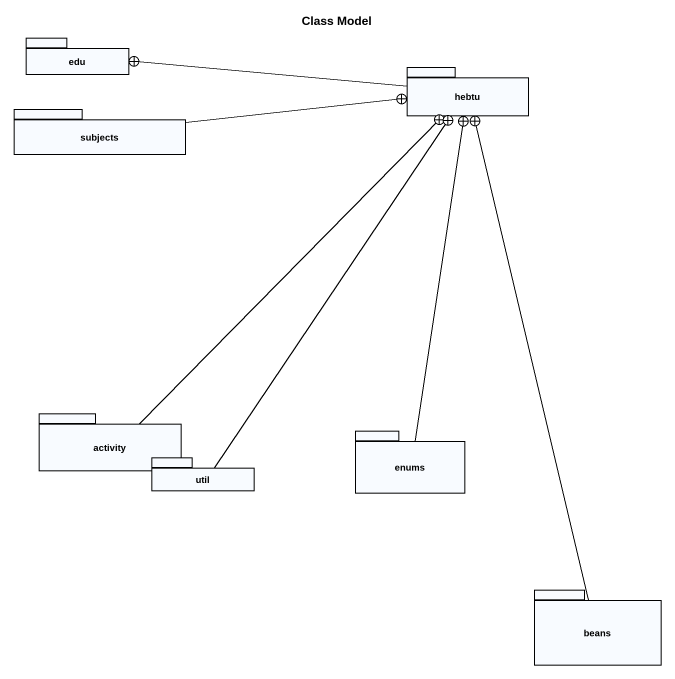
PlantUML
@startuml
title Class Model
package edu {
}
package hebtu {
}
package subjects {
}
package activity {
}
package enums {
}
package util {
}
package beans {
}
hebtu -left-+ edu
subjects -right-+ hebtu
subjects -right-+ hebtu
subjects -right-+ hebtu
activity -up-+ hebtu
enums -up-+ hebtu
util -up-+ hebtu
beans -up-+ hebtu
@enduml
